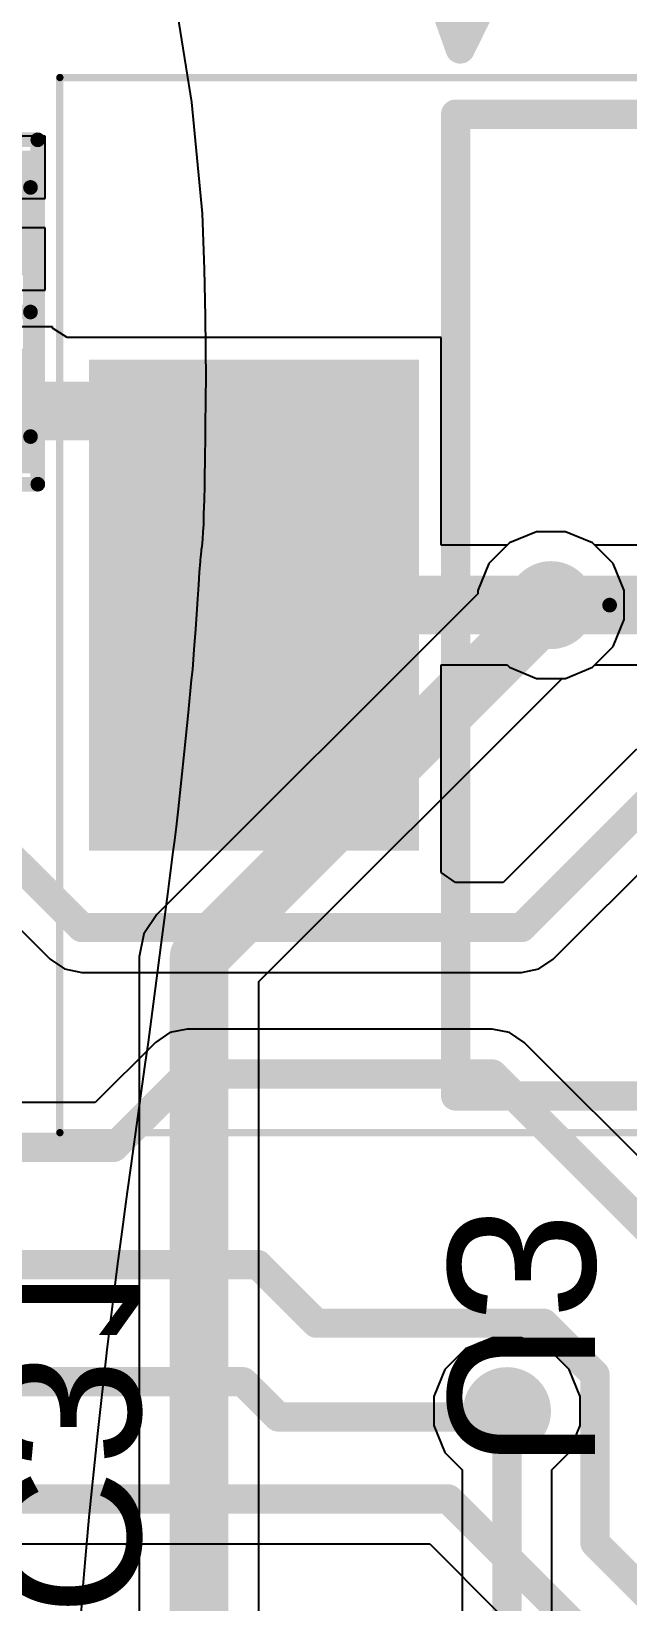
# Model space of a CAD drawing. Header units: inches. Extents: x -30 to 118, y 20 to 51.
# Drawn here: x 87.36 to 91.42, y 32.1 to 42.81 of the extents above; entities that cross this region are included whole.
import ezdxf

# ---------------------------------------------------------------- set-up
doc = ezdxf.new("R2010")
doc.units = ezdxf.units.IN
for name, color, linetype in [('Bottom Courtyard', 56, 'Continuous'), ('Bottom Layer', 5, 'Continuous'), ('Bottom Overlay', 54, 'Continuous'), ('Bottom Paste', 16, 'Continuous'), ('Bottom Solder', 6, 'Continuous'), ('Mechanical 1', 6, 'Continuous'), ('Top Assembly', 56, 'Continuous'), ('Top Courtyard', 56, 'Continuous'), ('Top Layer', 1, 'Continuous'), ('Top Overlay', 2, 'Continuous'), ('Via Holes', 16, 'Continuous')]:
    doc.layers.add(name, color=color, linetype=linetype)
doc.styles.add('Arial', font='', dxfattribs={"height": 0.2})
doc.styles.get('Arial').set_extended_font_data('Arial')

# ---------------------------------------------------------------- blocks, each defined once
blk = doc.blocks.new('CAPC1608X06L_B_591')
at = {"layer": 'Bottom Layer'}
for points in [[(-0.3, 0.4), (-0.3, -0.4), (-1.05, -0.4), (-1.05, 0.4)], [(1.05, 0.4), (1.05, -0.4), (0.3, -0.4), (0.3, 0.4)]]:
    blk.add_hatch(color=5, dxfattribs=at).paths.add_polyline_path(points)
at = {"layer": 'Bottom Paste'}
for points in [[(-0.3, 0.4), (-0.3, -0.4), (-1.05, -0.4), (-1.05, 0.4)], [(1.05, 0.4), (1.05, -0.4), (0.3, -0.4), (0.3, 0.4)]]:
    blk.add_hatch(color=16, dxfattribs=at).paths.add_polyline_path(points)
at = {"layer": 'Bottom Solder'}
for points in [[(-0.25, 0.45), (-0.25, -0.45), (-1.1, -0.45), (-1.1, 0.45)], [(1.1, 0.45), (1.1, -0.45), (0.25, -0.45), (0.25, 0.45)]]:
    blk.add_hatch(color=6, dxfattribs=at).paths.add_polyline_path(points)
at = {"layer": 'Top Assembly'}
for points in [[(-0.85, -0.45, 0.1, 0.1, 0), (-0.85, 0.45, 0.1, 0.1, 0)], [(0.85, 0.45, 0.1, 0.1, 0), (-0.85, 0.45, 0.1, 0.1, 0)], [(0.85, -0.45, 0.1, 0.1, 0), (0.85, 0.45, 0.1, 0.1, 0)], [(0.85, -0.45, 0.1, 0.1, 0), (-0.85, -0.45, 0.1, 0.1, 0)]]:
    blk.add_lwpolyline(points, format="xyseb", dxfattribs=at)
for points in [[(-0.875, 0.45, 0.05, 0.05, 1), (-0.825, 0.45, 0.05, 0.05, 1)], [(-0.875, 0.45, 0.05, 0.05, 1), (-0.825, 0.45, 0.05, 0.05, 1)], [(0.825, 0.45, 0.05, 0.05, 1), (0.875, 0.45, 0.05, 0.05, 1)], [(0.825, 0.45, 0.05, 0.05, 1), (0.875, 0.45, 0.05, 0.05, 1)], [(-0.875, -0.45, 0.05, 0.05, 1), (-0.825, -0.45, 0.05, 0.05, 1)], [(-0.875, -0.45, 0.05, 0.05, 1), (-0.825, -0.45, 0.05, 0.05, 1)], [(0.825, -0.45, 0.05, 0.05, 1), (0.875, -0.45, 0.05, 0.05, 1)], [(0.825, -0.45, 0.05, 0.05, 1), (0.875, -0.45, 0.05, 0.05, 1)]]:
    blk.add_lwpolyline(points, format="xyseb", close=True, dxfattribs=at)
at = {"layer": 'Top Courtyard'}
for points in [[(1.175, 0.5, 0.1, 0.1, 0), (-1.175, 0.5, 0.1, 0.1, 0)], [(-1.175, -0.5, 0.1, 0.1, 0), (-1.175, 0.5, 0.1, 0.1, 0)], [(1.175, -0.5, 0.1, 0.1, 0), (1.175, 0.5, 0.1, 0.1, 0)], [(0, -0.45, 0.1, 0.1, 0), (0, 0.45, 0.1, 0.1, 0)], [(0.45, 0, 0.1, 0.1, 0), (-0.45, 0, 0.1, 0.1, 0)], [(1.175, -0.5, 0.1, 0.1, 0), (-1.175, -0.5, 0.1, 0.1, 0)]]:
    blk.add_lwpolyline(points, format="xyseb", dxfattribs=at)
for points in [[(-1.2, 0.5, 0.05, 0.05, 1), (-1.15, 0.5, 0.05, 0.05, 1)], [(-1.2, 0.5, 0.05, 0.05, 1), (-1.15, 0.5, 0.05, 0.05, 1)], [(1.15, 0.5, 0.05, 0.05, 1), (1.2, 0.5, 0.05, 0.05, 1)], [(1.15, 0.5, 0.05, 0.05, 1), (1.2, 0.5, 0.05, 0.05, 1)], [(-0.025, 0.45, 0.05, 0.05, 1), (0.025, 0.45, 0.05, 0.05, 1)], [(-0.475, 0, 0.05, 0.05, 1), (-0.425, 0, 0.05, 0.05, 1)], [(0.425, 0, 0.05, 0.05, 1), (0.475, 0, 0.05, 0.05, 1)], [(-0.025, -0.45, 0.05, 0.05, 1), (0.025, -0.45, 0.05, 0.05, 1)], [(-1.2, -0.5, 0.05, 0.05, 1), (-1.15, -0.5, 0.05, 0.05, 1)], [(-1.2, -0.5, 0.05, 0.05, 1), (-1.15, -0.5, 0.05, 0.05, 1)], [(1.15, -0.5, 0.05, 0.05, 1), (1.2, -0.5, 0.05, 0.05, 1)], [(1.15, -0.5, 0.05, 0.05, 1), (1.2, -0.5, 0.05, 0.05, 1)]]:
    blk.add_lwpolyline(points, format="xyseb", close=True, dxfattribs=at)
at = {"layer": 'Top Assembly', "style": 'Arial', "text_generation_flag": 2}
blk.add_text('C9', height=0.381, rotation=-180, dxfattribs=at).set_placement((-0.685, 0.142))
blk = doc.blocks.new('SOT230P700X180_4N_B_595')
at = {"layer": 'Bottom Layer'}
for points in [[(-1.85, 2.8), (-1.85, 1.8), (-4, 1.8), (-4, 2.8)], [(4, 1.625), (4, -1.625), (1.85, -1.625), (1.85, 1.625)], [(-1.85, 0.5), (-1.85, -0.5), (-4, -0.5), (-4, 0.5)], [(-1.85, -1.8), (-1.85, -2.8), (-4, -2.8), (-4, -1.8)]]:
    blk.add_hatch(color=5, dxfattribs=at).paths.add_polyline_path(points)
at = {"layer": 'Bottom Paste'}
for points in [[(-1.85, 2.8), (-1.85, 1.8), (-4, 1.8), (-4, 2.8)], [(4, 1.625), (4, -1.625), (1.85, -1.625), (1.85, 1.625)], [(-1.85, 0.5), (-1.85, -0.5), (-4, -0.5), (-4, 0.5)], [(-1.85, -1.8), (-1.85, -2.8), (-4, -2.8), (-4, -1.8)]]:
    blk.add_hatch(color=16, dxfattribs=at).paths.add_polyline_path(points)
at = {"layer": 'Bottom Solder'}
for points in [[(-1.8, 2.85), (-1.8, 1.75), (-4.05, 1.75), (-4.05, 2.85)], [(4.05, 1.675), (4.05, -1.675), (1.8, -1.675), (1.8, 1.675)], [(-1.8, 0.55), (-1.8, -0.55), (-4.05, -0.55), (-4.05, 0.55)], [(-1.8, -1.75), (-1.8, -2.85), (-4.05, -2.85), (-4.05, -1.75)]]:
    blk.add_hatch(color=6, dxfattribs=at).paths.add_polyline_path(points)
at = {"layer": 'Bottom Courtyard'}
for points in [[(-4.25, 3.6, 0.05, 0.05, 0), (-4.25, -3.6, 0.05, 0.05, 0)], [(4.25, 3.6, 0.05, 0.05, 0), (-4.25, 3.6, 0.05, 0.05, 0)], [(4.25, 3.6, 0.05, 0.05, 0), (4.25, -3.6, 0.05, 0.05, 0)], [(0, 0.5, 0.1, 0.1, 0), (0, -0.5, 0.1, 0.1, 0)], [(0.5, 0, 0.1, 0.1, 0), (-0.5, 0, 0.1, 0.1, 0)], [(4.25, -3.6, 0.05, 0.05, 0), (-4.25, -3.6, 0.05, 0.05, 0)]]:
    blk.add_lwpolyline(points, format="xyseb", dxfattribs=at)
for points in [[(-4.263, 3.6, 0.025, 0.025, 1), (-4.238, 3.6, 0.025, 0.025, 1)], [(-4.263, 3.6, 0.025, 0.025, 1), (-4.238, 3.6, 0.025, 0.025, 1)], [(4.237, 3.6, 0.025, 0.025, 1), (4.262, 3.6, 0.025, 0.025, 1)], [(4.237, 3.6, 0.025, 0.025, 1), (4.262, 3.6, 0.025, 0.025, 1)], [(-0.025, 0.5, 0.05, 0.05, 1), (0.025, 0.5, 0.05, 0.05, 1)], [(-0.525, 0, 0.05, 0.05, 1), (-0.475, 0, 0.05, 0.05, 1)], [(0.475, 0, 0.05, 0.05, 1), (0.525, 0, 0.05, 0.05, 1)], [(-0.025, -0.5, 0.05, 0.05, 1), (0.025, -0.5, 0.05, 0.05, 1)], [(-4.263, -3.6, 0.025, 0.025, 1), (-4.238, -3.6, 0.025, 0.025, 1)], [(-4.263, -3.6, 0.025, 0.025, 1), (-4.238, -3.6, 0.025, 0.025, 1)], [(4.237, -3.6, 0.025, 0.025, 1), (4.262, -3.6, 0.025, 0.025, 1)], [(4.237, -3.6, 0.025, 0.025, 1), (4.262, -3.6, 0.025, 0.025, 1)]]:
    blk.add_lwpolyline(points, format="xyseb", close=True, dxfattribs=at)
at = {"layer": 'Bottom Overlay'}
for points in [[(1.55, 3.35, 0.2, 0.2, 0), (-1.55, 3.35, 0.2, 0.2, 0)], [(-1.55, 3.35, 0.2, 0.2, 0), (-1.55, -3.35, 0.2, 0.2, 0)], [(1.55, 3.35, 0.2, 0.2, 0), (1.55, -3.35, 0.2, 0.2, 0)], [(1.55, -3.35, 0.2, 0.2, 0), (-1.55, -3.35, 0.2, 0.2, 0)]]:
    blk.add_lwpolyline(points, format="xyseb", dxfattribs=at)
for points in [[(-1.6, 3.35, 0.1, 0.1, 1), (-1.5, 3.35, 0.1, 0.1, 1)], [(-1.6, 3.35, 0.1, 0.1, 1), (-1.5, 3.35, 0.1, 0.1, 1)], [(1.5, 3.35, 0.1, 0.1, 1), (1.6, 3.35, 0.1, 0.1, 1)], [(1.5, 3.35, 0.1, 0.1, 1), (1.6, 3.35, 0.1, 0.1, 1)], [(-2.8, -3.35, 0.25, 0.25, 1), (-3.05, -3.35, 0.25, 0.25, 1)], [(-3.113, -3.35, 0.125, 0.125, 1), (-2.988, -3.35, 0.125, 0.125, 1)], [(-2.862, -3.35, 0.125, 0.125, 1), (-2.738, -3.35, 0.125, 0.125, 1)], [(-1.6, -3.35, 0.1, 0.1, 1), (-1.5, -3.35, 0.1, 0.1, 1)], [(-1.6, -3.35, 0.1, 0.1, 1), (-1.5, -3.35, 0.1, 0.1, 1)], [(1.5, -3.35, 0.1, 0.1, 1), (1.6, -3.35, 0.1, 0.1, 1)], [(1.5, -3.35, 0.1, 0.1, 1), (1.6, -3.35, 0.1, 0.1, 1)]]:
    blk.add_lwpolyline(points, format="xyseb", close=True, dxfattribs=at)

msp = doc.modelspace()

# ---------------------------------------------------------------- hatches: boundary and pattern name
at = {"layer": 'Bottom Layer'}
h = msp.add_hatch(color=5, dxfattribs=at)
edge = h.paths.add_edge_path()
edge.add_arc((90.9, 38.9), 0.3, 0, 360)
h = msp.add_hatch(color=5, dxfattribs=at)
edge = h.paths.add_edge_path()
edge.add_arc((90.6, 33.4), 0.3, 0, 360)
at = {"layer": 'Top Layer'}
h = msp.add_hatch(color=1, dxfattribs=at)
edge = h.paths.add_edge_path()
edge.add_arc((90.9, 38.9), 0.3, 0, 360)
h = msp.add_hatch(color=1, dxfattribs=at)
edge = h.paths.add_edge_path()
edge.add_arc((90.6, 33.4), 0.3, 0, 360)
at = {"layer": 'Via Holes'}
h = msp.add_hatch(color=7, dxfattribs=at)
edge = h.paths.add_edge_path()
edge.add_arc((90.9, 38.9), 0.15, 0, 360)
h = msp.add_hatch(color=7, dxfattribs=at)
edge = h.paths.add_edge_path()
edge.add_arc((90.6, 33.4), 0.15, 0, 360)

# ---------------------------------------------------------------- linework, layer by layer
at = {"layer": 'Bottom Layer'}
for p, q in [((87.45, 42.1), (87, 42.1)), ((87.45, 41.675), (87.45, 42.1)), ((87, 41.675), (87.45, 41.675)), ((87.45, 41.475), (87, 41.475)), ((87.45, 41.05), (87.45, 41.475)), ((87, 41.05), (87.45, 41.05)), ((87.5, 40.8), (86.3, 40.8)), ((87.5, 40.79), (87.5, 40.8)), ((87.6, 40.725), (87.5, 40.79)), ((90.15, 40.725), (87.6, 40.725)), ((90.15, 39.308), (90.15, 40.725)), ((90.617, 39.324), (90.601, 39.308)), ((90.801, 39.4), (90.617, 39.324)), ((90.999, 39.4), (90.801, 39.4)), ((91.183, 39.324), (90.999, 39.4)), ((91.199, 39.308), (91.183, 39.324)), ((90.601, 39.308), (90.15, 39.308)), ((93.45, 39.308), (91.199, 39.308)), ((85.173, 38.794), (87.484, 36.484)), ((90.15, 37.075), (90.15, 38.492)), ((90.15, 38.492), (90.601, 38.492)), ((90.601, 38.492), (90.617, 38.476)), ((90.617, 38.476), (90.801, 38.4)), ((90.999, 38.4), (91.183, 38.476)), ((91.183, 38.476), (91.199, 38.492)), ((91.199, 38.492), (93.45, 38.492)), ((90.801, 38.4), (90.999, 38.4)), ((91.484, 37.916), (90.573, 37.006)), ((90.916, 36.484), (91.827, 37.394)), ((90.248, 37.006), (90.15, 37.075)), ((90.573, 37.006), (90.248, 37.006)), ((87.484, 36.484), (87.583, 36.417)), ((90.817, 36.417), (90.916, 36.484)), ((87.583, 36.417), (87.7, 36.394)), ((87.7, 36.394), (87.7, 36.394)), ((87.7, 36.394), (90.7, 36.394)), ((90.7, 36.394), (90.817, 36.417)), ((90.7, 36.394), (90.7, 36.394)), ((88.418, 36.006), (88.301, 35.983)), ((90.5, 36.006), (88.418, 36.006)), ((90.617, 35.983), (90.5, 36.006)), ((90.5, 36.006), (90.5, 36.006)), ((88.202, 35.916), (87.792, 35.506)), ((88.301, 35.983), (88.202, 35.916)), ((88.202, 35.916), (88.202, 35.916)), ((90.716, 35.916), (90.617, 35.983)), ((92.016, 34.616), (90.716, 35.916)), ((87.792, 35.506), (86.042, 35.506)), ((86.042, 32.494), (90.073, 32.494)), ((90.073, 32.494), (90.55, 32.017))]:
    msp.add_line(p, q, dxfattribs=at)
for points in [[(86.9, 40.225, 0.4, 0.4, 0), (88, 40.225, 0.4, 0.4, 0)], [(88, 40.225, 0.4, 0.4, 0), (88.875, 39.35, 0.4, 0.4, 0)], [(88.875, 38.9, 0.4, 0.4, 0), (88.875, 39.35, 0.4, 0.4, 0)], [(85.3, 39.1, 0.2, 0.2, 0), (87.7, 36.7, 0.2, 0.2, 0)], [(88.875, 38.9, 0.4, 0.4, 0), (90.9, 38.9, 0.4, 0.4, 0)], [(90.9, 38.9, 0.4, 0.4, 0), (94.725, 38.9, 0.4, 0.4, 0)], [(90.7, 36.7, 0.2, 0.2, 0), (91.7, 37.7, 0.2, 0.2, 0)], [(87.7, 36.7, 0.2, 0.2, 0), (90.7, 36.7, 0.2, 0.2, 0)], [(87.918, 35.2, 0.2, 0.2, 0), (88.418, 35.7, 0.2, 0.2, 0)], [(88.418, 35.7, 0.2, 0.2, 0), (90.5, 35.7, 0.2, 0.2, 0)], [(90.5, 35.7, 0.2, 0.2, 0), (91.8, 34.4, 0.2, 0.2, 0)], [(85.075, 35.2, 0.2, 0.2, 0), (87.918, 35.2, 0.2, 0.2, 0)], [(85.075, 34.4, 0.2, 0.2, 0), (88.9, 34.4, 0.2, 0.2, 0)], [(88.9, 34.4, 0.2, 0.2, 0), (89.3, 34, 0.2, 0.2, 0)], [(89.3, 34, 0.2, 0.2, 0), (90.849, 34, 0.2, 0.2, 0)], [(90.849, 34, 0.2, 0.2, 0), (91.2, 33.649, 0.2, 0.2, 0)], [(85.075, 33.6, 0.2, 0.2, 0), (88.8, 33.6, 0.2, 0.2, 0)], [(88.8, 33.6, 0.2, 0.2, 0), (89.04, 33.36, 0.2, 0.2, 0)], [(91.2, 32.5, 0.2, 0.2, 0), (91.2, 33.649, 0.2, 0.2, 0)], [(89.04, 33.36, 0.2, 0.2, 0), (90.56, 33.36, 0.2, 0.2, 0)], [(90.56, 33.36, 0.2, 0.2, 0), (90.6, 33.4, 0.2, 0.2, 0)], [(85.075, 32.8, 0.2, 0.2, 0), (90.2, 32.8, 0.2, 0.2, 0)], [(90.2, 32.8, 0.2, 0.2, 0), (94.05, 28.95, 0.2, 0.2, 0)], [(91.2, 32.5, 0.2, 0.2, 0), (94.35, 29.35, 0.2, 0.2, 0)]]:
    msp.add_lwpolyline(points, format="xyseb", dxfattribs=at)
for points in [[(87.9, 40.225, 0.2, 0.2, 1), (88.1, 40.225, 0.2, 0.2, 1)], [(87.9, 40.225, 0.2, 0.2, 1), (88.1, 40.225, 0.2, 0.2, 1)], [(88.775, 39.35, 0.2, 0.2, 1), (88.975, 39.35, 0.2, 0.2, 1)], [(88.775, 39.35, 0.2, 0.2, 1), (88.975, 39.35, 0.2, 0.2, 1)], [(88.775, 38.9, 0.2, 0.2, 1), (88.975, 38.9, 0.2, 0.2, 1)], [(88.775, 38.9, 0.2, 0.2, 1), (88.975, 38.9, 0.2, 0.2, 1)], [(90.8, 38.9, 0.2, 0.2, 1), (91, 38.9, 0.2, 0.2, 1)], [(90.8, 38.9, 0.2, 0.2, 1), (91, 38.9, 0.2, 0.2, 1)], [(87.65, 36.7, 0.1, 0.1, 1), (87.75, 36.7, 0.1, 0.1, 1)], [(87.65, 36.7, 0.1, 0.1, 1), (87.75, 36.7, 0.1, 0.1, 1)], [(90.65, 36.7, 0.1, 0.1, 1), (90.75, 36.7, 0.1, 0.1, 1)], [(90.65, 36.7, 0.1, 0.1, 1), (90.75, 36.7, 0.1, 0.1, 1)], [(88.368, 35.7, 0.1, 0.1, 1), (88.468, 35.7, 0.1, 0.1, 1)], [(88.368, 35.7, 0.1, 0.1, 1), (88.468, 35.7, 0.1, 0.1, 1)], [(90.45, 35.7, 0.1, 0.1, 1), (90.55, 35.7, 0.1, 0.1, 1)], [(90.45, 35.7, 0.1, 0.1, 1), (90.55, 35.7, 0.1, 0.1, 1)], [(87.868, 35.2, 0.1, 0.1, 1), (87.968, 35.2, 0.1, 0.1, 1)], [(87.868, 35.2, 0.1, 0.1, 1), (87.968, 35.2, 0.1, 0.1, 1)], [(88.85, 34.4, 0.1, 0.1, 1), (88.95, 34.4, 0.1, 0.1, 1)], [(88.85, 34.4, 0.1, 0.1, 1), (88.95, 34.4, 0.1, 0.1, 1)], [(89.25, 34, 0.1, 0.1, 1), (89.35, 34, 0.1, 0.1, 1)], [(89.25, 34, 0.1, 0.1, 1), (89.35, 34, 0.1, 0.1, 1)], [(90.799, 34, 0.1, 0.1, 1), (90.899, 34, 0.1, 0.1, 1)], [(90.799, 34, 0.1, 0.1, 1), (90.899, 34, 0.1, 0.1, 1)], [(88.75, 33.6, 0.1, 0.1, 1), (88.85, 33.6, 0.1, 0.1, 1)], [(88.75, 33.6, 0.1, 0.1, 1), (88.85, 33.6, 0.1, 0.1, 1)], [(91.15, 33.649, 0.1, 0.1, 1), (91.25, 33.649, 0.1, 0.1, 1)], [(91.15, 33.649, 0.1, 0.1, 1), (91.25, 33.649, 0.1, 0.1, 1)], [(88.99, 33.36, 0.1, 0.1, 1), (89.09, 33.36, 0.1, 0.1, 1)], [(88.99, 33.36, 0.1, 0.1, 1), (89.09, 33.36, 0.1, 0.1, 1)], [(90.51, 33.36, 0.1, 0.1, 1), (90.61, 33.36, 0.1, 0.1, 1)], [(90.51, 33.36, 0.1, 0.1, 1), (90.61, 33.36, 0.1, 0.1, 1)], [(90.55, 33.4, 0.1, 0.1, 1), (90.65, 33.4, 0.1, 0.1, 1)], [(90.15, 32.8, 0.1, 0.1, 1), (90.25, 32.8, 0.1, 0.1, 1)], [(90.15, 32.8, 0.1, 0.1, 1), (90.25, 32.8, 0.1, 0.1, 1)], [(91.15, 32.5, 0.1, 0.1, 1), (91.25, 32.5, 0.1, 0.1, 1)], [(91.15, 32.5, 0.1, 0.1, 1), (91.25, 32.5, 0.1, 0.1, 1)]]:
    msp.add_lwpolyline(points, format="xyseb", close=True, dxfattribs=at)
at = {"layer": 'Mechanical 1'}
for points in [[(89.397, 45.171, 0.2, 0.2, 0), (90.281, 42.695, 0.2, 0.2, 0)], [(90.281, 42.695, 0.2, 0.2, 0), (91.307, 44.787, 0.2, 0.2, 0)]]:
    msp.add_lwpolyline(points, format="xyseb", dxfattribs=at)
msp.add_lwpolyline([(90.231, 42.695, 0.1, 0.1, 1), (90.331, 42.695, 0.1, 0.1, 1)], format="xyseb", close=True, dxfattribs=at)
msp.add_lwpolyline([(90.231, 42.695, 0.1, 0.1, 1), (90.331, 42.695, 0.1, 0.1, 1)], format="xyseb", close=True, dxfattribs=at)
at = {"layer": 'Top Layer'}
for p, q in [((90.617, 39.324), (90.476, 39.183)), ((90.801, 39.4), (90.617, 39.324)), ((90.999, 39.4), (90.801, 39.4)), ((91.183, 39.324), (90.999, 39.4)), ((91.324, 39.183), (91.183, 39.324)), ((90.476, 39.183), (90.4, 38.999)), ((91.4, 38.999), (91.324, 39.183)), ((90.4, 38.977), (88.212, 36.788)), ((90.4, 38.999), (90.4, 38.977)), ((91.4, 38.801), (91.4, 38.999)), ((91.324, 38.617), (91.4, 38.801)), ((91.183, 38.476), (91.324, 38.617)), ((90.999, 38.4), (91.183, 38.476)), ((88.908, 36.331), (90.977, 38.4)), ((90.977, 38.4), (90.999, 38.4)), ((88.212, 36.788), (88.123, 36.656)), ((88.123, 36.656), (88.092, 36.5)), ((88.092, 36.5), (88.092, 36.5)), ((88.092, 36.5), (88.092, 31.1)), ((88.908, 31.269), (88.908, 36.331)), ((90.501, 33.9), (90.317, 33.824)), ((90.699, 33.9), (90.501, 33.9)), ((90.883, 33.824), (90.699, 33.9)), ((90.317, 33.824), (90.176, 33.683)), ((91.024, 33.683), (90.883, 33.824)), ((90.176, 33.683), (90.1, 33.499)), ((91.1, 33.499), (91.024, 33.683)), ((90.1, 33.499), (90.1, 33.301)), ((91.1, 33.301), (91.1, 33.499)), ((90.1, 33.301), (90.176, 33.117)), ((91.024, 33.117), (91.1, 33.301)), ((90.176, 33.117), (90.294, 32.999)), ((90.906, 32.999), (91.024, 33.117)), ((90.294, 32.999), (90.294, 31.801)), ((90.906, 31.801), (90.906, 32.999))]:
    msp.add_line(p, q, dxfattribs=at)
for points in [[(88.5, 36.5, 0.4, 0.4, 0), (90.9, 38.9, 0.4, 0.4, 0)], [(88.5, 31.1, 0.4, 0.4, 0), (88.5, 36.5, 0.4, 0.4, 0)], [(90.6, 31.4, 0.2, 0.2, 0), (90.6, 33.4, 0.2, 0.2, 0)]]:
    msp.add_lwpolyline(points, format="xyseb", dxfattribs=at)
for points in [[(90.8, 38.9, 0.2, 0.2, 1), (91, 38.9, 0.2, 0.2, 1)], [(88.4, 36.5, 0.2, 0.2, 1), (88.6, 36.5, 0.2, 0.2, 1)], [(88.4, 36.5, 0.2, 0.2, 1), (88.6, 36.5, 0.2, 0.2, 1)], [(90.55, 33.4, 0.1, 0.1, 1), (90.65, 33.4, 0.1, 0.1, 1)]]:
    msp.add_lwpolyline(points, format="xyseb", close=True, dxfattribs=at)
at = {"layer": 'Top Overlay'}
for p, q in [((88.329, 43.083), (88.449, 42.331)), ((88.449, 42.331), (88.522, 41.573)), ((88.522, 41.573), (88.534, 41.192)), ((88.534, 41.192), (88.537, 41.085)), ((88.537, 41.085), (88.542, 40.869)), ((88.542, 40.869), (88.544, 40.654)), ((88.544, 40.654), (88.545, 40.438)), ((88.545, 40.438), (88.544, 40.331)), ((88.544, 40.331), (88.539, 39.857)), ((88.544, 40.331), (88.544, 40.331)), ((88.538, 39.809), (88.536, 39.714)), ((88.539, 39.857), (88.538, 39.809)), ((88.536, 39.714), (88.534, 39.618)), ((88.534, 39.618), (88.531, 39.523)), ((88.529, 39.45), (88.526, 39.401)), ((88.531, 39.523), (88.529, 39.475)), ((88.529, 39.475), (88.529, 39.45)), ((88.523, 39.351), (88.518, 39.301)), ((88.526, 39.401), (88.523, 39.351)), ((88.509, 39.228), (88.507, 39.208)), ((88.511, 39.247), (88.509, 39.228)), ((88.513, 39.267), (88.511, 39.247)), ((88.515, 39.277), (88.513, 39.267)), ((88.518, 39.301), (88.515, 39.277)), ((88.515, 39.277), (88.515, 39.277)), ((88.501, 39.125), (88.495, 39.038)), ((88.507, 39.198), (88.501, 39.125)), ((88.507, 39.208), (88.507, 39.198)), ((88.507, 39.198), (88.507, 39.198)), ((88.495, 39.038), (88.489, 38.942)), ((88.489, 38.942), (88.485, 38.873)), ((88.485, 38.873), (88.476, 38.735)), ((88.476, 38.735), (88.465, 38.598)), ((88.465, 38.598), (88.454, 38.46)), ((88.447, 38.391), (88.425, 38.166)), ((88.454, 38.46), (88.447, 38.391)), ((88.447, 38.391), (88.447, 38.391)), ((88.425, 38.166), (88.398, 37.9)), ((88.398, 37.9), (88.357, 37.509)), ((88.357, 37.509), (88.344, 37.387)), ((88.333, 37.295), (88.322, 37.216)), ((88.344, 37.387), (88.333, 37.295)), ((88.322, 37.216), (88.301, 37.054)), ((88.301, 37.054), (88.285, 36.928)), ((88.285, 36.928), (88.247, 36.633)), ((88.247, 36.633), (88.201, 36.284)), ((88.201, 36.284), (88.152, 35.918)), ((88.152, 35.918), (88.131, 35.766)), ((88.131, 35.766), (88.035, 35.074)), ((88.035, 35.074), (88.01, 34.897)), ((88.01, 34.897), (87.993, 34.777)), ((87.993, 34.777), (87.979, 34.674)), ((87.979, 34.674), (87.942, 34.389)), ((87.942, 34.389), (87.871, 33.819)), ((87.871, 33.819), (87.807, 33.248)), ((87.807, 33.248), (87.749, 32.677)), ((87.749, 32.677), (87.723, 32.391)), ((87.723, 32.391), (87.709, 32.233)), ((87.709, 32.233), (87.687, 31.917))]:
    msp.add_line(p, q, dxfattribs=at)

# ---------------------------------------------------------------- block references
for name, p, rotation in [('SOT230P700X180_4N_B_595', (91.8, 38.9), 180), ('CAPC1608X06L_B_591', (86.9, 40.9), 270)]:
    msp.add_blockref(name, p, dxfattribs=dict(rotation=rotation))

# ---------------------------------------------------------------- texts
at = {"layer": 'Bottom Overlay', "style": 'Arial', "text_generation_flag": 2}
for s, p in [('U3', (90.2, 33)), ('C31', (87.1, 32))]:
    msp.add_text(s, height=1, rotation=270, dxfattribs=at).set_placement(p)

doc.saveas('drawing.dxf')
